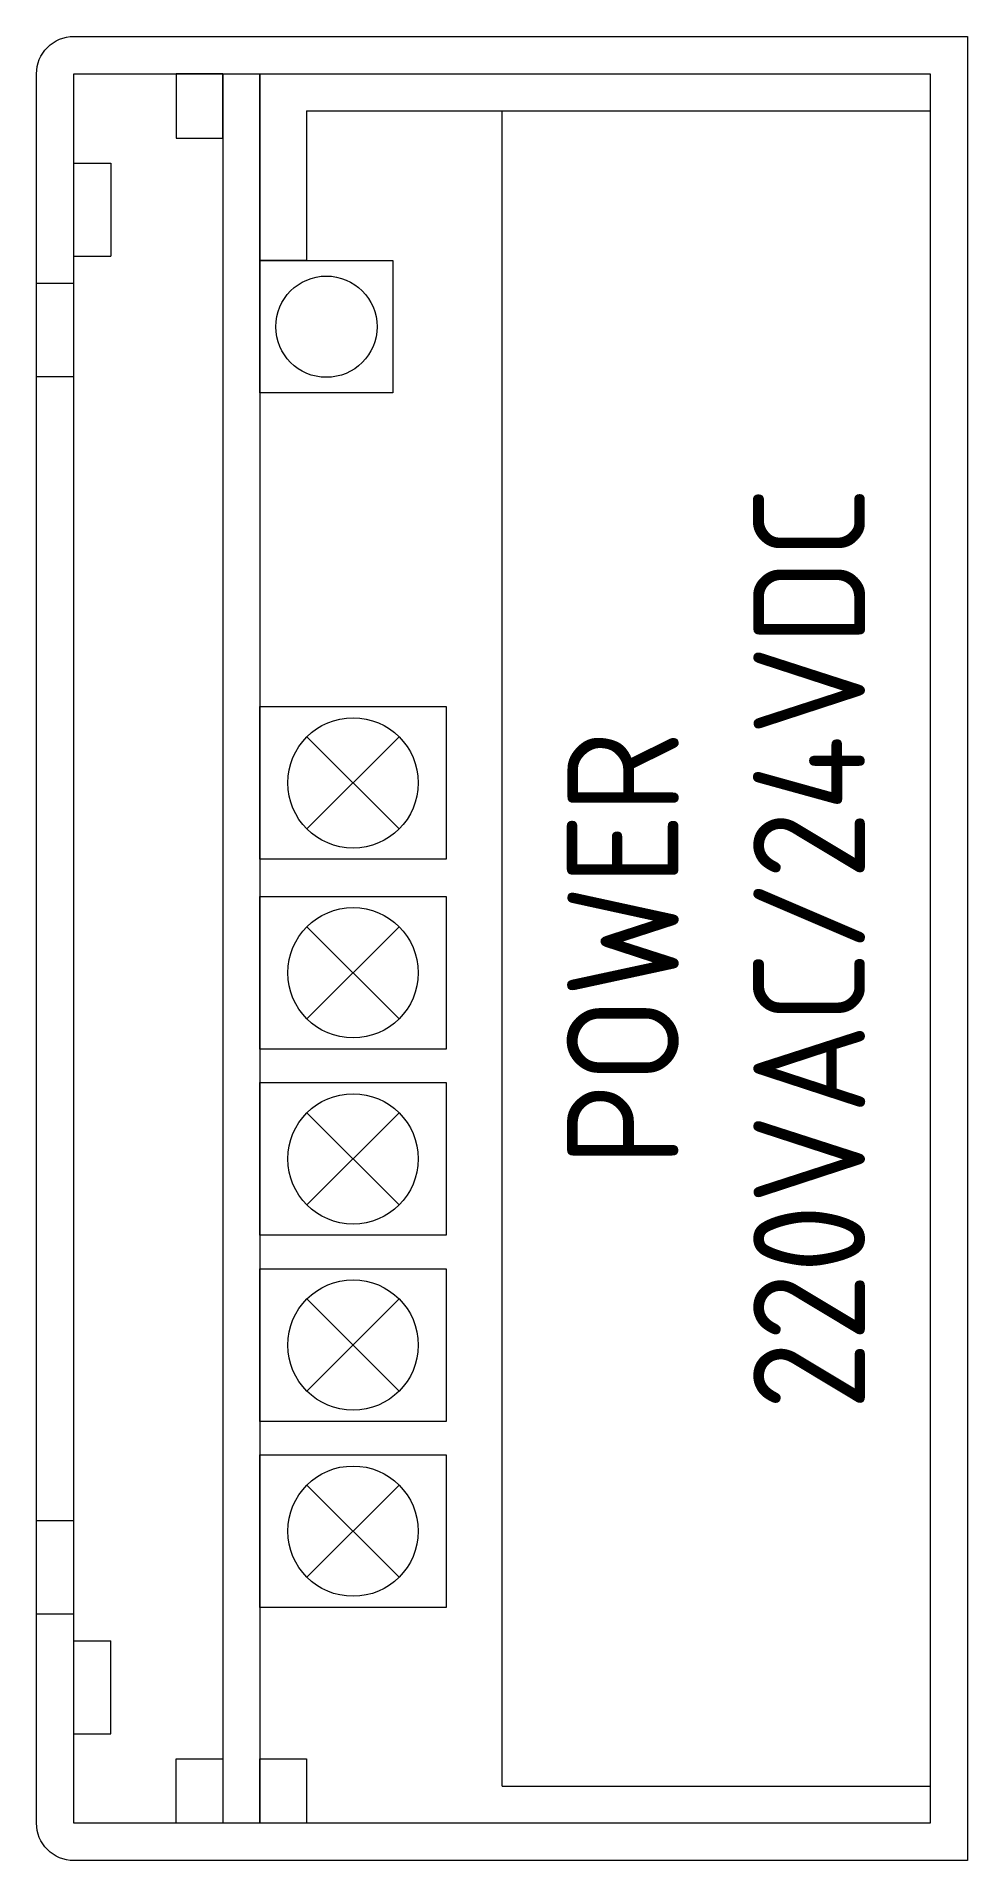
# Model space of a CAD drawing. Header units: millimetres. Extents: x 0 to 50, y 0 to 98.
import ezdxf

# ---------------------------------------------------------------- set-up
doc = ezdxf.new("R2010")
doc.units = ezdxf.units.MM
doc.layers.add('hw_VTP', color=7, linetype='Continuous', lineweight=13)
doc.styles.add('WD_IEC', font='isocp2.shx')

# ---------------------------------------------------------------- blocks, each defined once
blk = doc.blocks.new('VTPK_NGUON 24VDC')
at = {"layer": 'hw_VTP', "color": 4, "ltscale": 50}
for p, q in [((-16, 96), (-16, 2)), ((-14, 96), (-14, 2)), ((-11.501, 94), (22, 94)), ((-24, 91.19), (-22, 91.19)), ((-22, 91.19), (-22, 86.19)), ((-24, 86.19), (-22, 86.19)), ((-26, 84.739), (-24, 84.739)), ((-26, 79.739), (-24, 79.739)), ((-11.475, 55.421), (-6.525, 60.371)), ((-11.475, 60.371), (-6.525, 55.421)), ((-11.475, 45.221), (-6.525, 50.171)), ((-11.475, 50.171), (-6.525, 45.221)), ((-11.475, 35.221), (-6.525, 40.171)), ((-11.475, 40.171), (-6.525, 35.221)), ((-11.475, 25.221), (-6.525, 30.171)), ((-11.475, 30.171), (-6.525, 25.221)), ((-11.475, 15.221), (-6.525, 20.171)), ((-11.475, 20.171), (-6.525, 15.221)), ((-26, 18.261), (-24, 18.261)), ((-26, 13.261), (-24, 13.261)), ((-24, 11.81), (-22, 11.81)), ((-22, 6.81), (-22, 11.81)), ((-24, 6.81), (-22, 6.81)), ((-1, 4), (22, 4))]:
    blk.add_line(p, q, dxfattribs=at)
blk.add_lwpolyline([(-24, 98), (24, 98), (24, 0), (-24, 0, -0.414214), (-26, 2), (-26, 96, -0.414214)], format="xyb", close=True, dxfattribs=at)
for points in [[(-24, 96), (22, 96), (22, 2), (-24, 2)], [(-16, 96), (-18.499, 96), (-18.499, 92.538), (-16, 92.538)], [(-14, 85.959), (-6.862, 85.959), (-6.862, 78.857), (-14, 78.857)], [(-14, 61.996), (-4, 61.996), (-4, 53.796), (-14, 53.796)], [(-14, 51.796), (-4, 51.796), (-4, 43.596), (-14, 43.596)], [(-14, 41.796), (-4, 41.796), (-4, 33.596), (-14, 33.596)], [(-14, 31.796), (-4, 31.796), (-4, 23.596), (-14, 23.596)], [(-14, 21.796), (-4, 21.796), (-4, 13.596), (-14, 13.596)], [(-16, 2), (-18.499, 2), (-18.499, 5.462), (-16, 5.462)], [(-11.501, 2), (-14, 2), (-14, 5.462), (-11.501, 5.462)]]:
    blk.add_lwpolyline(points, close=True, dxfattribs=at)
for points in [[(-11.501, 94), (-11.501, 85.959), (-14, 85.959), (-14, 96), (-11.501, 96)], [(-1, 4), (-1, 94)]]:
    blk.add_lwpolyline(points, dxfattribs=at)
for centre, radius in [((-10.431, 82.408), 2.72), ((-9, 57.896), 3.5), ((-9, 47.696), 3.5), ((-9, 37.696), 3.5), ((-9, 27.696), 3.5), ((-9, 17.696), 3.5)]:
    blk.add_circle(centre, radius, dxfattribs=at)
at = {"layer": 'hw_VTP', "color": 6, "ltscale": 50, "insert": (10.5, 49), "char_height": 6, "width": 90, "attachment_point": 5, "rotation": 90, "style": 'WD_IEC'}
blk.add_mtext('POWER \\P220VAC/24VDC', dxfattribs=at)

msp = doc.modelspace()

# ---------------------------------------------------------------- block references
msp.add_blockref('VTPK_NGUON 24VDC', (26, 0))

doc.saveas('drawing.dxf')
